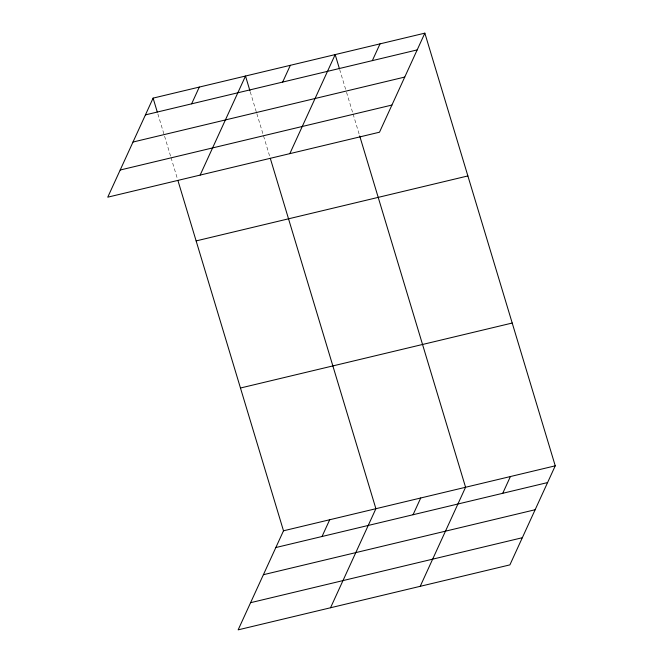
<?xml version="1.0" encoding="UTF-8"?>
<svg xmlns="http://www.w3.org/2000/svg" width="663" height="663" viewBox="0 0 663 663"><rect width="100%" height="100%" fill="white"/><g stroke="black" fill="none" stroke-linecap="round" stroke-linejoin="round"><path stroke-width="0.5" stroke-dasharray="3.31 2.49" d="M339.655 69.466L346.235 91.279M346.534 92.273L352.807 113.091M353.106 114.086L359.379 134.904M250.274 91.9L256.556 112.718M256.854 113.713L269.998 157.338M157.885 113.986L170.731 156.625M171.029 157.62L177.601 179.433"/><path stroke-width="0.99" d="M153.103 98.124L107.754 197.176L379.501 132.202L424.85 33.15L153.103 98.124L157.28 112.006M191.632 103.834L199.298 87.077M200.143 175.09L245.501 76.03L249.976 90.906M282.662 82.071L290.336 65.314M289.822 153.65L335.171 54.59L339.357 68.471M372.341 60.623L380.015 43.874M177.899 180.419L283.499 530.798L238.15 629.85L509.897 564.876L555.246 465.824L424.85 33.15M322.027 536.508L329.693 519.751M330.539 607.756L375.896 508.703L270.297 158.333M413.057 514.737L420.732 497.979M420.218 586.316L465.575 487.264L359.678 135.898M502.736 493.297L510.411 476.54M145.429 114.881L417.184 49.907M132.998 142.039L404.745 77.065M120.185 170.018L391.941 105.044M196.132 240.909L467.887 175.935M240.47 388.012L512.217 323.038M283.499 530.798L555.246 465.824M275.825 547.547L547.58 482.573M263.393 574.713L535.149 509.731M250.581 602.692L522.336 537.718"/></g></svg>
